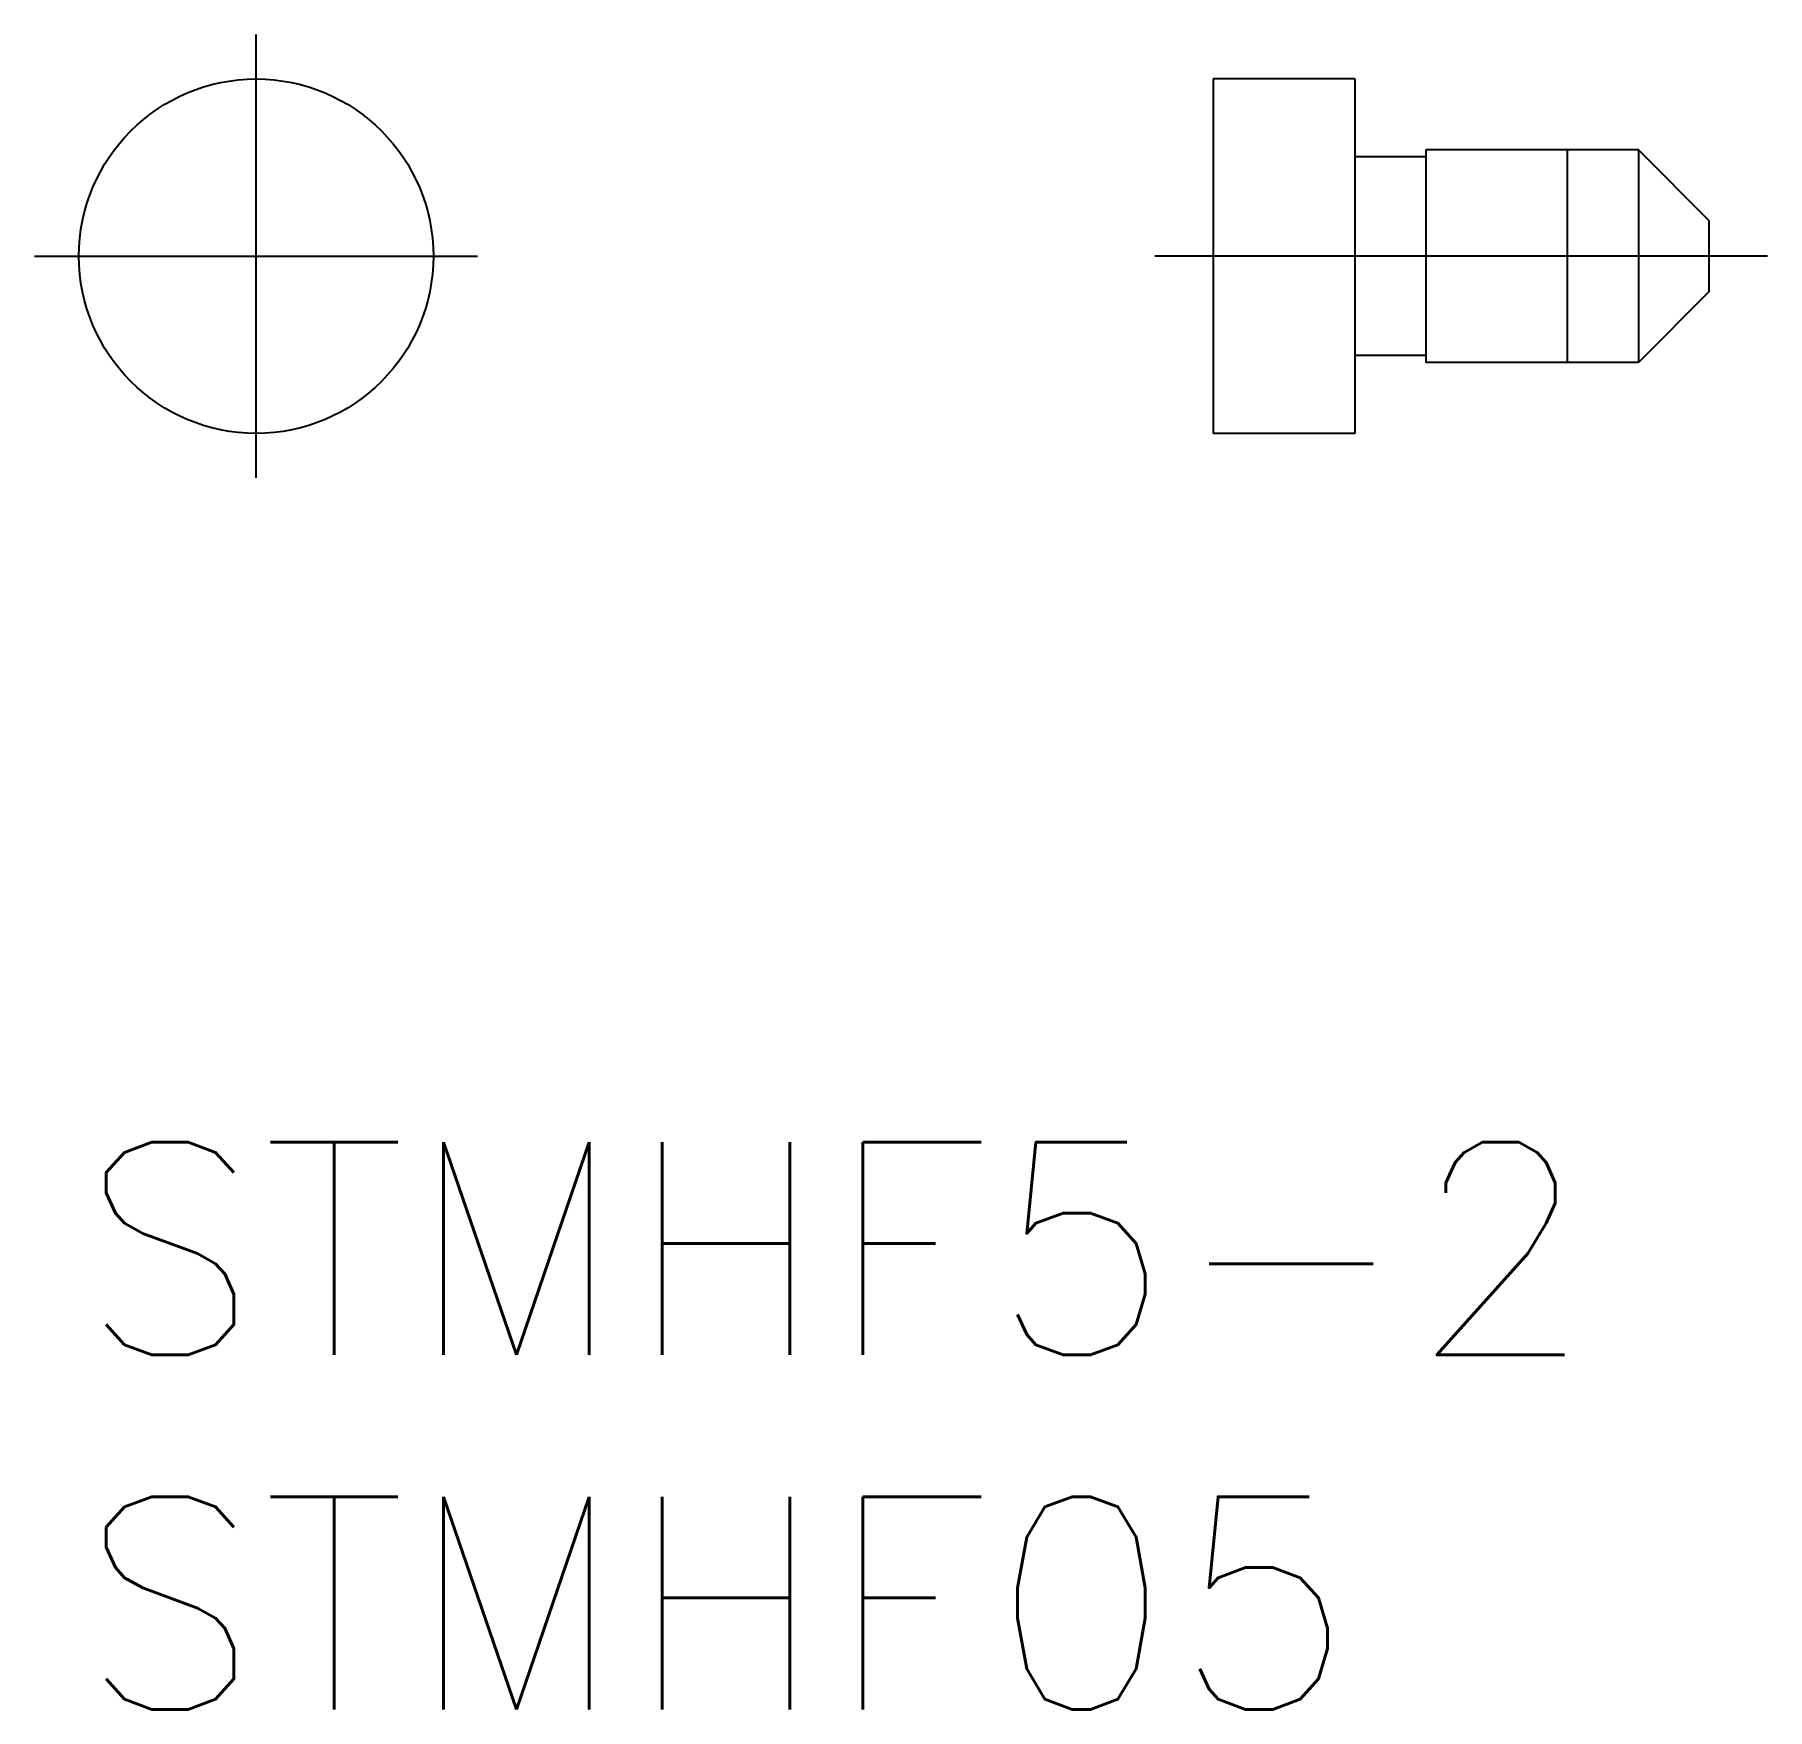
# Model space of a CAD drawing. Extents: x -0.6 to 23.8, y -8 to 15.6.
import ezdxf

# ---------------------------------------------------------------- set-up
doc = ezdxf.new("R2010")
doc.units = 0
doc.header["$LTSCALE"] = 0.5
doc.linetypes.add('CENTER', pattern=[50.8, 31.75, -6.35, 6.35, -6.35])
for name, color, linetype in [('MSM_CENTER', 1, 'CENTER'), ('MSM_CONTINUOUS', 7, 'CONTINUOUS'), ('MSM_NARROW', 5, 'CONTINUOUS'), ('MSM_PART_NUMBER', 7, 'CONTINUOUS')]:
    doc.layers.add(name, color=color, linetype=linetype)
doc.styles.get("Standard").update_dxf_attribs({"font": 'txt.shx', "height": 1.5, "bigfont": 'bigfont.shx'})

# ---------------------------------------------------------------- blocks, each defined once
blk = doc.blocks.new('*U13')
at = {"layer": 'MSM_PART_NUMBER'}
blk.add_text('STMHF5-2', height=3, dxfattribs=at).set_placement((0, -3))
blk = doc.blocks.new('*U14')
at = {"layer": 'MSM_PART_NUMBER'}
blk.add_text('STMHF05', height=3, dxfattribs=at).set_placement((0, -8))

msp = doc.modelspace()

# ---------------------------------------------------------------- linework, layer by layer
at = {"layer": 'MSM_CENTER'}
for p, q in [((2.5, 9.375), (2.5, 15.625)), ((-0.625, 12.5), (5.625, 12.5)), ((23.82, 12.5), (15.18, 12.5))]:
    msp.add_line(p, q, dxfattribs=at)
at = {"layer": 'MSM_CONTINUOUS'}
for p, q in [((16, 15), (16, 10)), ((18, 15), (16, 15)), ((18, 15), (18, 10)), ((22, 14), (19, 14)), ((19, 14), (19, 11)), ((23, 13), (22, 14)), ((22, 14), (22, 11)), ((19, 13.9), (18, 13.9)), ((23, 12), (23, 13)), ((23, 12), (22, 11)), ((19, 11.1), (18, 11.1)), ((22, 11), (19, 11)), ((18, 10), (16, 10))]:
    msp.add_line(p, q, dxfattribs=at)
msp.add_circle((2.5, 12.5), 2.5, dxfattribs=at)
at = {"layer": 'MSM_NARROW'}
msp.add_line((21, 11), (21, 14), dxfattribs=at)

# ---------------------------------------------------------------- block references
at = {"layer": 'MSM_CONTINUOUS'}
for name in ['*U13', '*U14']:
    msp.add_blockref(name, (0, 0), dxfattribs=at)

doc.saveas('drawing.dxf')
